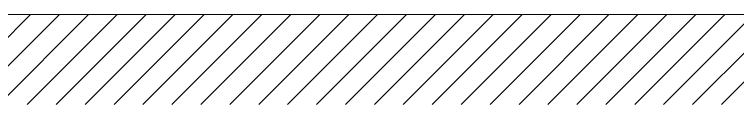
# Model space of a CAD drawing. Header units: inches. Extents: x 891 to 14187, y -1169 to 3232.
# Drawn here: x 8933.96 to 8978.16, y 2653.89 to 2659.39 of the extents above; entities that cross this region are included whole.
import ezdxf

# ---------------------------------------------------------------- set-up
doc = ezdxf.new("R2010")
doc.units = ezdxf.units.IN
doc.header["$MEASUREMENT"] = 0
doc.layers.add('A-HATCH-1HR', color=7, linetype='Continuous', lineweight=9)
doc.layers.add('A-WALL-INT NEW', color=7, linetype='Continuous', lineweight=9)

msp = doc.modelspace()

# ---------------------------------------------------------------- linework, layer by layer
at = {"layer": 'A-HATCH-1HR', "color": 8}
for p, q in [((8929.445, 2653.888), (8934.945, 2659.388)), ((8931.213, 2653.888), (8936.713, 2659.388)), ((8932.981, 2653.888), (8938.481, 2659.388)), ((8934.748, 2653.888), (8940.248, 2659.388)), ((8936.516, 2653.888), (8942.016, 2659.388)), ((8938.284, 2653.888), (8943.784, 2659.388)), ((8940.052, 2653.888), (8945.552, 2659.388)), ((8941.819, 2653.888), (8947.319, 2659.388)), ((8943.587, 2653.888), (8949.087, 2659.388)), ((8945.355, 2653.888), (8950.855, 2659.388)), ((8947.123, 2653.888), (8952.623, 2659.388)), ((8948.89, 2653.888), (8954.39, 2659.388)), ((8950.658, 2653.888), (8956.158, 2659.388)), ((8952.426, 2653.888), (8957.926, 2659.388)), ((8954.194, 2653.888), (8959.694, 2659.388)), ((8955.962, 2653.888), (8961.462, 2659.388)), ((8957.729, 2653.888), (8963.229, 2659.388)), ((8959.497, 2653.888), (8964.997, 2659.388)), ((8961.265, 2653.888), (8966.765, 2659.388)), ((8963.033, 2653.888), (8968.533, 2659.388)), ((8964.8, 2653.888), (8970.3, 2659.388)), ((8966.568, 2653.888), (8972.068, 2659.388)), ((8968.336, 2653.888), (8973.836, 2659.388)), ((8970.104, 2653.888), (8975.604, 2659.388)), ((8971.871, 2653.888), (8977.371, 2659.388)), ((8973.639, 2653.888), (8979.139, 2659.388)), ((8975.407, 2653.888), (8980.907, 2659.388)), ((8977.175, 2653.888), (8982.675, 2659.388))]:
    msp.add_line(p, q, dxfattribs=at)
at = {"layer": 'A-WALL-INT NEW', "color": 8}
msp.add_line((9020.374, 2659.388), (8702.023, 2659.388), dxfattribs=at)

doc.saveas('drawing.dxf')
